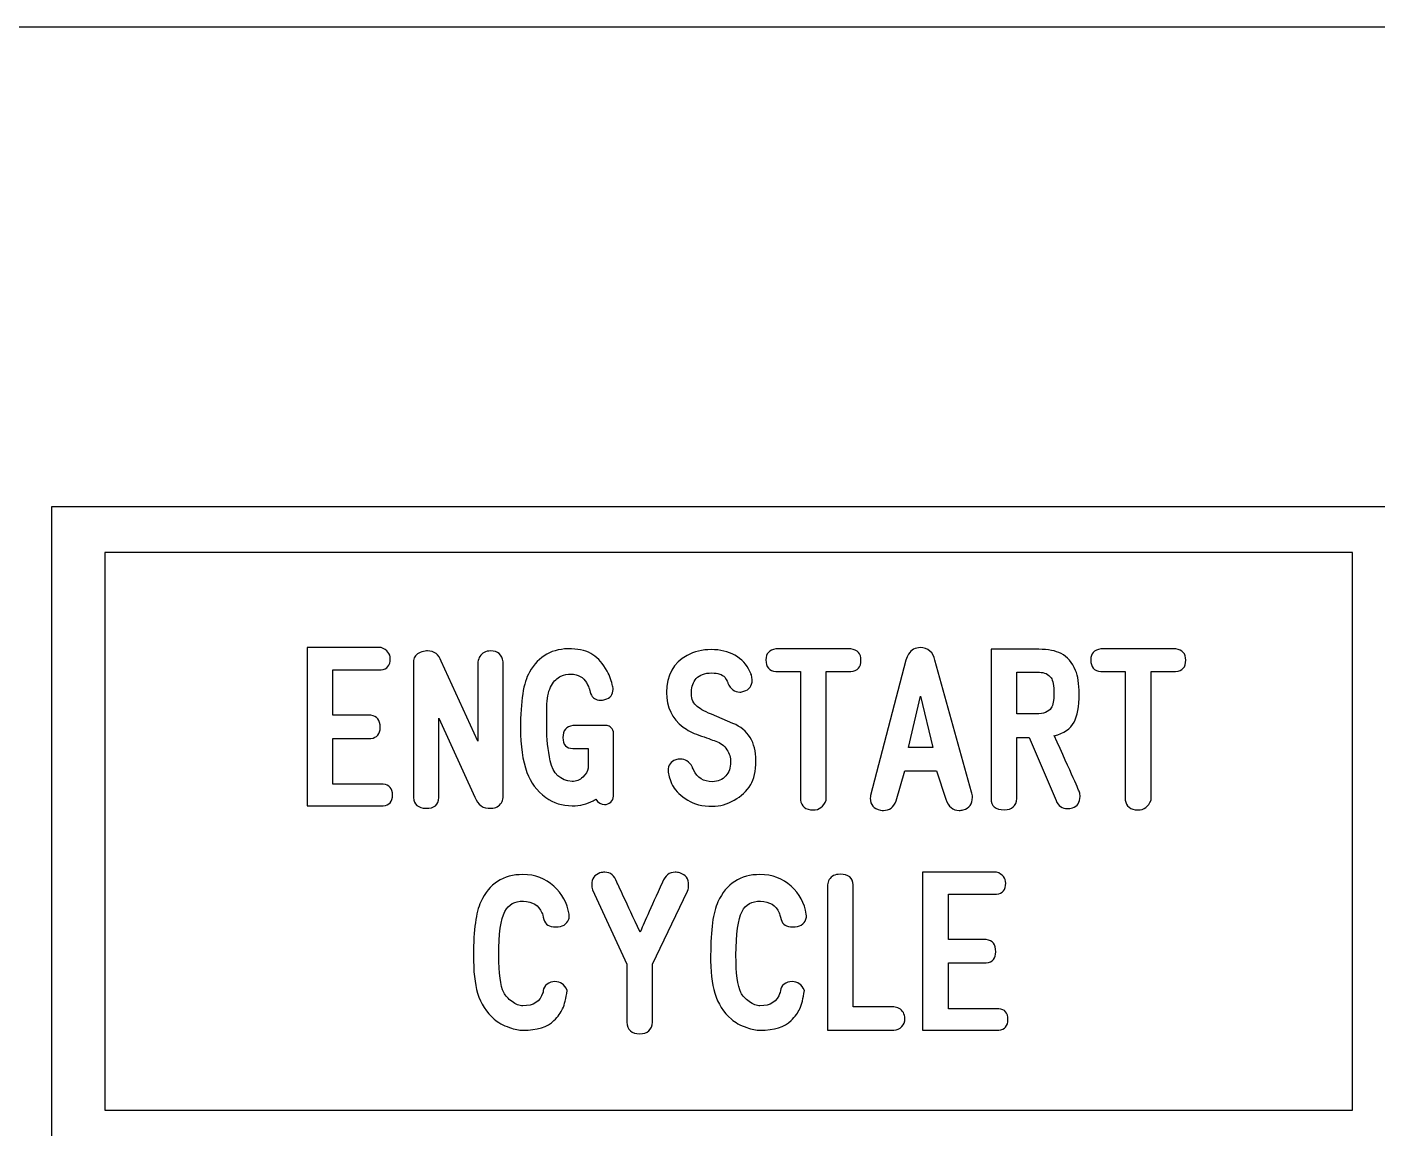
# Model space of a CAD drawing. Extents: x -224 to 225, y -79 to 79.
# Drawn here: x 101.46 to 127.49, y 57.14 to 78.38 of the extents above; entities that cross this region are included whole.
import ezdxf

# ---------------------------------------------------------------- set-up
doc = ezdxf.new("R2010")
doc.units = 0
doc.header["$MEASUREMENT"] = 0
doc.layers.add('PLAN_1', color=7, linetype='CONTINUOUS')

msp = doc.modelspace()

# ---------------------------------------------------------------- linework, layer by layer
at = {"layer": 'PLAN_1', "color": 250}
for points, knots in [([(223.9759, 78.3773), (223.9759, 78.3773), (80.9759, 78.3773), (80.9759, 78.3773), (80.9759, 78.3773), (80.4251, 78.3773), (79.9759, 77.9273), (79.9759, 77.3758), (79.9759, 77.3758), (79.9759, 77.3758), (79.9758, 71.3342), (79.9758, 71.3342), (79.9758, 71.3342), (79.9758, 70.7827), (80.4251, 70.3325), (80.9759, 70.3325), (80.9759, 70.3325), (80.9759, 70.3325), (84.7471, 70.3329), (84.7471, 70.3329), (84.7471, 70.3329), (84.7471, 70.3329), (84.7471, 70.3312), (84.7471, 70.3312), (84.7471, 70.3312), (84.7774, 70.3321), (84.8074, 70.3317), (84.8374, 70.3317), (84.8374, 70.3317), (88.2125, 70.3329), (90.9501, 67.5933), (90.9501, 64.2164), (90.9501, 64.2164), (90.9499, 60.8399), (88.2127, 58.101), (84.8374, 58.101), (84.8374, 58.101), (84.8072, 58.1014), (84.7774, 58.1018), (84.7474, 58.1024), (84.7474, 58.1024), (84.7474, 58.1024), (84.7471, 58.1014), (84.7471, 58.1014), (84.7471, 58.1014), (84.7471, 58.1014), (80.9759, 58.1014), (80.9759, 58.1014), (80.9759, 58.1014), (80.4251, 58.1014), (79.9759, 57.6514), (79.9759, 57.0999), (79.9759, 57.0999), (79.9759, 57.0999), (79.9758, -57.5), (79.9758, -57.5), (79.9758, -57.5), (79.9758, -58.0516), (80.4251, -58.5014), (80.9759, -58.5014), (80.9759, -58.5014), (80.9759, -58.5014), (84.7471, -58.5013), (84.7471, -58.5013), (84.7471, -58.5013), (84.7471, -58.5013), (84.7471, -58.502), (84.7471, -58.502), (84.7471, -58.502), (84.7774, -58.5013), (84.8074, -58.5014), (84.8374, -58.5014), (84.8374, -58.5014), (88.2125, -58.5013), (90.9501, -61.2399), (90.9501, -64.6167), (90.9501, -64.6167), (90.9499, -67.9901), (88.2177, -70.7272), (84.8467, -70.7321), (84.8467, -70.7321), (84.8397, -70.7321), (84.8338, -70.732), (84.8269, -70.7319), (84.8269, -70.7319), (84.8002, -70.7315), (84.7739, -70.7314), (84.7474, -70.7309), (84.7474, -70.7309), (84.7474, -70.7309), (84.7471, -70.7314), (84.7471, -70.7314), (84.7471, -70.7314), (84.7471, -70.7314), (80.9759, -70.7314), (80.9759, -70.7314), (80.9759, -70.7314), (80.4251, -70.7314), (79.9759, -71.181), (79.9759, -71.7325), (79.9759, -71.7325), (79.9759, -71.7325), (79.9758, -77.6209), (79.9758, -77.6209), (79.9758, -77.6209), (79.9758, -77.9033), (80.0791, -78.1466), (80.2822, -78.3424), (80.2822, -78.3424), (80.4854, -78.5379), (80.7318, -78.6325), (81.0136, -78.6218), (81.0136, -78.6218), (81.0136, -78.6218), (224.0136, -78.5346), (224.0136, -78.5346), (224.0136, -78.5346), (224.5508, -78.5142), (224.9758, -78.0725), (224.9758, -77.5342), (224.9758, -77.5342), (224.9758, -77.5342), (224.9758, -71.7378), (224.9758, -71.7378), (224.9758, -71.7378), (224.9758, -71.1866), (224.5266, -70.7368), (223.9758, -70.7368), (223.9758, -70.7368), (223.9758, -70.7368), (220.4778, -70.7365), (220.4778, -70.7365), (220.4778, -70.7365), (220.4778, -70.7365), (220.4778, -70.735), (220.4778, -70.735), (220.4778, -70.735), (220.4481, -70.7357), (220.4179, -70.7368), (220.3879, -70.7368), (220.3879, -70.7368), (217.0127, -70.7365), (214.2753, -67.9983), (214.2753, -64.6215), (214.2753, -64.6215), (214.2753, -61.2481), (217.0057, -58.5128), (220.3752, -58.506), (220.3752, -58.506), (220.381, -58.5058), (220.3857, -58.506), (220.3914, -58.5058), (220.3914, -58.5058), (220.4203, -58.5054), (220.4492, -58.5066), (220.4779, -58.5072), (220.4779, -58.5072), (220.4779, -58.5072), (220.4778, -58.505), (220.4778, -58.505), (220.4778, -58.505), (220.4778, -58.505), (223.9759, -58.505), (223.9759, -58.505), (223.9759, -58.505), (224.5267, -58.505), (224.9758, -58.0556), (224.9758, -57.5041), (224.9758, -57.5041), (224.9758, -57.5041), (224.9758, 57.096), (224.9758, 57.096), (224.9758, 57.096), (224.9758, 57.6478), (224.5266, 58.0971), (223.9758, 58.0971), (223.9758, 58.0971), (223.9758, 58.0971), (220.4778, 58.0973), (220.4778, 58.0973), (220.4778, 58.0973), (220.4778, 58.0973), (220.4778, 58.099), (220.4778, 58.099), (220.4778, 58.099), (220.4481, 58.0981), (220.4179, 58.0971), (220.3879, 58.0971), (220.3879, 58.0971), (217.0127, 58.0973), (214.2753, 60.8356), (214.2753, 64.2126), (214.2753, 64.2126), (214.2753, 67.5856), (217.0053, 70.3207), (220.3743, 70.3279), (220.3743, 70.3279), (220.3808, 70.3282), (220.386, 70.3279), (220.3923, 70.328), (220.3923, 70.328), (220.4209, 70.3288), (220.4495, 70.3274), (220.4779, 70.3268), (220.4779, 70.3268), (220.4779, 70.3268), (220.4778, 70.3291), (220.4778, 70.3291), (220.4778, 70.3291), (220.4778, 70.3291), (223.9759, 70.3291), (223.9759, 70.3291), (223.9759, 70.3291), (224.5267, 70.3291), (224.9758, 70.7785), (224.9758, 71.3299), (224.9758, 71.3299), (224.9758, 71.3299), (224.9758, 77.3759), (224.9758, 77.3759), (224.9758, 77.3759), (224.9758, 77.9276), (224.5265, 78.377), (223.9759, 78.3773)], [0, 0, 0, 0, 0.0175439, 0.0175439, 0.0175439, 0.0175439, 0.0350877, 0.0350877, 0.0350877, 0.0350877, 0.0526316, 0.0526316, 0.0526316, 0.0526316, 0.0701754, 0.0701754, 0.0701754, 0.0701754, 0.0877193, 0.0877193, 0.0877193, 0.0877193, 0.1052632, 0.1052632, 0.1052632, 0.1052632, 0.122807, 0.122807, 0.122807, 0.122807, 0.1403509, 0.1403509, 0.1403509, 0.1403509, 0.1578947, 0.1578947, 0.1578947, 0.1578947, 0.1754386, 0.1754386, 0.1754386, 0.1754386, 0.1929825, 0.1929825, 0.1929825, 0.1929825, 0.2105263, 0.2105263, 0.2105263, 0.2105263, 0.2280702, 0.2280702, 0.2280702, 0.2280702, 0.245614, 0.245614, 0.245614, 0.245614, 0.2631579, 0.2631579, 0.2631579, 0.2631579, 0.2807018, 0.2807018, 0.2807018, 0.2807018, 0.2982456, 0.2982456, 0.2982456, 0.2982456, 0.3157895, 0.3157895, 0.3157895, 0.3157895, 0.3333333, 0.3333333, 0.3333333, 0.3333333, 0.3508772, 0.3508772, 0.3508772, 0.3508772, 0.3684211, 0.3684211, 0.3684211, 0.3684211, 0.3859649, 0.3859649, 0.3859649, 0.3859649, 0.4035088, 0.4035088, 0.4035088, 0.4035088, 0.4210526, 0.4210526, 0.4210526, 0.4210526, 0.4385965, 0.4385965, 0.4385965, 0.4385965, 0.4561404, 0.4561404, 0.4561404, 0.4561404, 0.4736842, 0.4736842, 0.4736842, 0.4736842, 0.4912281, 0.4912281, 0.4912281, 0.4912281, 0.5087719, 0.5087719, 0.5087719, 0.5087719, 0.5263158, 0.5263158, 0.5263158, 0.5263158, 0.5438596, 0.5438596, 0.5438596, 0.5438596, 0.5614035, 0.5614035, 0.5614035, 0.5614035, 0.5789474, 0.5789474, 0.5789474, 0.5789474, 0.5964912, 0.5964912, 0.5964912, 0.5964912, 0.6140351, 0.6140351, 0.6140351, 0.6140351, 0.6315789, 0.6315789, 0.6315789, 0.6315789, 0.6491228, 0.6491228, 0.6491228, 0.6491228, 0.6666667, 0.6666667, 0.6666667, 0.6666667, 0.6842105, 0.6842105, 0.6842105, 0.6842105, 0.7017544, 0.7017544, 0.7017544, 0.7017544, 0.7192982, 0.7192982, 0.7192982, 0.7192982, 0.7368421, 0.7368421, 0.7368421, 0.7368421, 0.754386, 0.754386, 0.754386, 0.754386, 0.7719298, 0.7719298, 0.7719298, 0.7719298, 0.7894737, 0.7894737, 0.7894737, 0.7894737, 0.8070175, 0.8070175, 0.8070175, 0.8070175, 0.8245614, 0.8245614, 0.8245614, 0.8245614, 0.8421053, 0.8421053, 0.8421053, 0.8421053, 0.8596491, 0.8596491, 0.8596491, 0.8596491, 0.877193, 0.877193, 0.877193, 0.877193, 0.8947368, 0.8947368, 0.8947368, 0.8947368, 0.9122807, 0.9122807, 0.9122807, 0.9122807, 0.9298246, 0.9298246, 0.9298246, 0.9298246, 0.9473684, 0.9473684, 0.9473684, 0.9473684, 0.9649123, 0.9649123, 0.9649123, 0.9649123, 1, 1, 1, 1]), ([(101.9357, 69.1187), (101.9357, 69.1187), (203.0161, 69.1187), (203.0161, 69.1187), (203.0161, 69.1187), (203.0161, 69.1187), (203.0161, -69.3472), (203.0161, -69.3472), (203.0161, -69.3472), (203.0161, -69.3472), (101.9357, -69.3472), (101.9357, -69.3472), (101.9357, -69.3472), (101.9357, -69.3472), (101.9357, 69.1187), (101.9357, 69.1187)], [0, 0, 0, 0, 0.2, 0.2, 0.2, 0.2, 0.4, 0.4, 0.4, 0.4, 0.6, 0.6, 0.6, 0.6, 1, 1, 1, 1]), ([(102.9594, 68.2396), (102.9594, 68.2396), (127.0183, 68.2396), (127.0183, 68.2396), (127.0183, 68.2396), (127.0183, 68.2396), (127.0183, 57.4852), (127.0183, 57.4852), (127.0183, 57.4852), (127.0183, 57.4852), (102.9594, 57.4852), (102.9594, 57.4852), (102.9594, 57.4852), (102.9594, 57.4852), (102.9594, 68.2396), (102.9594, 68.2396)], [0, 0, 0, 0, 0.2, 0.2, 0.2, 0.2, 0.4, 0.4, 0.4, 0.4, 0.6, 0.6, 0.6, 0.6, 1, 1, 1, 1])]:
    msp.add_open_spline(points, degree=3, knots=knots, dxfattribs=at)
at = {"layer": 'PLAN_1', "color": 7}
for points, knots in [([(106.8606, 63.3532), (106.8606, 63.3532), (106.8606, 66.4057), (106.8606, 66.4057), (106.8606, 66.4057), (106.8606, 66.4057), (108.2871, 66.4057), (108.2871, 66.4057), (108.2871, 66.4057), (108.4054, 66.3614), (108.4638, 66.2887), (108.4638, 66.1895), (108.4638, 66.1895), (108.4638, 66.0631), (108.4053, 65.9918), (108.2871, 65.9772), (108.2871, 65.9772), (108.2871, 65.9772), (107.3577, 65.9774), (107.3577, 65.9774), (107.3577, 65.9774), (107.3577, 65.9774), (107.3577, 65.1021), (107.3577, 65.1021), (107.3577, 65.1021), (107.3577, 65.1021), (108.0901, 65.1021), (108.0901, 65.1021), (108.0901, 65.1021), (108.2102, 65.0848), (108.2706, 65.0065), (108.2706, 64.8672), (108.2706, 64.8672), (108.2706, 64.7394), (108.2102, 64.6682), (108.09, 64.6549), (108.09, 64.6549), (108.09, 64.6549), (107.3577, 64.6552), (107.3577, 64.6552), (107.3577, 64.6552), (107.3577, 64.6552), (107.3577, 63.7701), (107.3577, 63.7701), (107.3577, 63.7701), (107.3577, 63.7701), (108.3298, 63.7701), (108.3298, 63.7701), (108.3298, 63.7701), (108.4479, 63.7587), (108.507, 63.69), (108.507, 63.5634), (108.507, 63.5634), (108.5071, 63.436), (108.4479, 63.3658), (108.3303, 63.3531), (108.3303, 63.3531), (108.3303, 63.3531), (106.8606, 63.3532), (106.8606, 63.3532)], [0, 0, 0, 0, 0.0625, 0.0625, 0.0625, 0.0625, 0.125, 0.125, 0.125, 0.125, 0.1875, 0.1875, 0.1875, 0.1875, 0.25, 0.25, 0.25, 0.25, 0.3125, 0.3125, 0.3125, 0.3125, 0.375, 0.375, 0.375, 0.375, 0.4375, 0.4375, 0.4375, 0.4375, 0.5, 0.5, 0.5, 0.5, 0.5625, 0.5625, 0.5625, 0.5625, 0.625, 0.625, 0.625, 0.625, 0.6875, 0.6875, 0.6875, 0.6875, 0.75, 0.75, 0.75, 0.75, 0.8125, 0.8125, 0.8125, 0.8125, 0.875, 0.875, 0.875, 0.875, 1, 1, 1, 1]), ([(112.3739, 63.4517), (112.2582, 63.3876), (112.124, 63.355), (111.9715, 63.355), (111.9715, 63.355), (111.7795, 63.355), (111.6098, 63.4084), (111.4636, 63.5152), (111.4636, 63.5152), (111.2882, 63.6442), (111.1667, 63.8051), (111.0981, 63.9976), (111.0981, 63.9976), (111.016, 64.2296), (110.9754, 64.5126), (110.9754, 64.8463), (110.9754, 64.8463), (110.9754, 65.3714), (111.0326, 65.7343), (111.147, 65.9339), (111.147, 65.9339), (111.3231, 66.2457), (111.5939, 66.3954), (111.9588, 66.3827), (111.9588, 66.3827), (112.1254, 66.3777), (112.2626, 66.3402), (112.372, 66.2689), (112.372, 66.2689), (112.4749, 66.2022), (112.5665, 66.096), (112.6459, 65.9512), (112.6459, 65.9512), (112.6759, 65.8965), (112.6936, 65.8601), (112.7, 65.8431), (112.7, 65.8431), (112.7147, 65.7935), (112.7299, 65.7433), (112.7445, 65.6937), (112.7445, 65.6937), (112.7546, 65.6637), (112.7597, 65.6333), (112.7597, 65.6008), (112.7597, 65.6008), (112.7598, 65.4992), (112.707, 65.4331), (112.6014, 65.4031), (112.6014, 65.4031), (112.5717, 65.395), (112.5436, 65.3904), (112.5175, 65.3904), (112.5175, 65.3904), (112.4266, 65.3906), (112.3637, 65.4331), (112.3275, 65.5189), (112.3275, 65.5189), (112.3262, 65.5227), (112.3167, 65.5564), (112.2995, 65.6212), (112.2995, 65.6212), (112.2982, 65.6289), (112.2804, 65.6651), (112.2455, 65.7306), (112.2455, 65.7306), (112.1896, 65.8363), (112.0897, 65.8908), (111.9454, 65.8945), (111.9454, 65.8945), (111.8839, 65.8957), (111.8196, 65.8818), (111.7541, 65.8539), (111.7541, 65.8539), (111.6817, 65.8215), (111.6212, 65.7629), (111.5716, 65.6778), (111.5716, 65.6778), (111.5214, 65.5928), (111.4922, 65.473), (111.482, 65.3193), (111.482, 65.3193), (111.4808, 65.2893), (111.4801, 65.1393), (111.4801, 64.8685), (111.4801, 64.8685), (111.4802, 64.6505), (111.503, 64.435), (111.5488, 64.2226), (111.5488, 64.2226), (111.6034, 63.9718), (111.7445, 63.8394), (111.9715, 63.8261), (111.9715, 63.8261), (112.0459, 63.8212), (112.1145, 63.8488), (112.1781, 63.9099), (112.1781, 63.9099), (112.2353, 63.9634), (112.269, 64.0211), (112.2804, 64.0828), (112.2804, 64.0828), (112.2804, 64.0828), (112.2805, 64.4593), (112.2805, 64.4593), (112.2805, 64.4593), (112.2805, 64.4593), (111.9862, 64.4593), (111.9862, 64.4593), (111.9862, 64.4593), (111.8572, 64.4617), (111.7929, 64.5322), (111.7929, 64.6715), (111.7929, 64.6715), (111.7929, 64.8096), (111.8577, 64.8864), (111.9867, 64.9022), (111.9867, 64.9022), (111.9867, 64.9022), (112.6441, 64.9023), (112.6441, 64.9023), (112.6441, 64.9023), (112.6701, 64.901), (112.6968, 64.8876), (112.7241, 64.8616), (112.7241, 64.8616), (112.754, 64.8306), (112.7686, 64.7935), (112.7686, 64.7515), (112.7686, 64.7515), (112.7686, 64.7515), (112.7687, 63.9787), (112.7687, 63.9787), (112.7687, 63.9787), (112.7699, 63.9761), (112.7699, 63.8311), (112.7686, 63.5432), (112.7686, 63.5432), (112.7661, 63.4954), (112.7476, 63.4567), (112.714, 63.4255), (112.714, 63.4255), (112.6796, 63.3945), (112.6402, 63.3792), (112.5957, 63.3792), (112.5957, 63.3792), (112.5284, 63.3792), (112.4718, 63.4134), (112.426, 63.4815), (112.426, 63.4815), (112.421, 63.4779), (112.4037, 63.4682), (112.3739, 63.4517)], [0, 0, 0, 0, 0.025641, 0.025641, 0.025641, 0.025641, 0.0512821, 0.0512821, 0.0512821, 0.0512821, 0.0769231, 0.0769231, 0.0769231, 0.0769231, 0.1025641, 0.1025641, 0.1025641, 0.1025641, 0.1282051, 0.1282051, 0.1282051, 0.1282051, 0.1538462, 0.1538462, 0.1538462, 0.1538462, 0.1794872, 0.1794872, 0.1794872, 0.1794872, 0.2051282, 0.2051282, 0.2051282, 0.2051282, 0.2307692, 0.2307692, 0.2307692, 0.2307692, 0.2564103, 0.2564103, 0.2564103, 0.2564103, 0.2820513, 0.2820513, 0.2820513, 0.2820513, 0.3076923, 0.3076923, 0.3076923, 0.3076923, 0.3333333, 0.3333333, 0.3333333, 0.3333333, 0.3589744, 0.3589744, 0.3589744, 0.3589744, 0.3846154, 0.3846154, 0.3846154, 0.3846154, 0.4102564, 0.4102564, 0.4102564, 0.4102564, 0.4358974, 0.4358974, 0.4358974, 0.4358974, 0.4615385, 0.4615385, 0.4615385, 0.4615385, 0.4871795, 0.4871795, 0.4871795, 0.4871795, 0.5128205, 0.5128205, 0.5128205, 0.5128205, 0.5384615, 0.5384615, 0.5384615, 0.5384615, 0.5641026, 0.5641026, 0.5641026, 0.5641026, 0.5897436, 0.5897436, 0.5897436, 0.5897436, 0.6153846, 0.6153846, 0.6153846, 0.6153846, 0.6410256, 0.6410256, 0.6410256, 0.6410256, 0.6666667, 0.6666667, 0.6666667, 0.6666667, 0.6923077, 0.6923077, 0.6923077, 0.6923077, 0.7179487, 0.7179487, 0.7179487, 0.7179487, 0.7435897, 0.7435897, 0.7435897, 0.7435897, 0.7692308, 0.7692308, 0.7692308, 0.7692308, 0.7948718, 0.7948718, 0.7948718, 0.7948718, 0.8205128, 0.8205128, 0.8205128, 0.8205128, 0.8461538, 0.8461538, 0.8461538, 0.8461538, 0.8717949, 0.8717949, 0.8717949, 0.8717949, 0.8974359, 0.8974359, 0.8974359, 0.8974359, 0.9230769, 0.9230769, 0.9230769, 0.9230769, 0.9487179, 0.9487179, 0.9487179, 0.9487179, 1, 1, 1, 1]), ([(116.8688, 65.9424), (116.8688, 65.9424), (116.8688, 63.4652), (116.8688, 63.4652), (116.8688, 63.4652), (116.8168, 63.3362), (116.7328, 63.2723), (116.6177, 63.2748), (116.6177, 63.2748), (116.4698, 63.28), (116.3876, 63.3429), (116.3717, 63.465), (116.3717, 63.465), (116.3717, 63.465), (116.3718, 65.9424), (116.3718, 65.9424), (116.3718, 65.9424), (116.3718, 65.9424), (115.8989, 65.9424), (115.8989, 65.9424), (115.8989, 65.9424), (115.7711, 65.9556), (115.7068, 66.0324), (115.7068, 66.171), (115.7068, 66.171), (115.707, 66.2925), (115.771, 66.3631), (115.8988, 66.3814), (115.8988, 66.3814), (115.8988, 66.3814), (117.3437, 66.3815), (117.3437, 66.3815), (117.3437, 66.3815), (117.4741, 66.3656), (117.5395, 66.2925), (117.5395, 66.1635), (117.5395, 66.1635), (117.5396, 66.0288), (117.474, 65.955), (117.3437, 65.9423), (117.3437, 65.9423), (117.3437, 65.9423), (116.8688, 65.9424), (116.8688, 65.9424)], [0, 0, 0, 0, 0.0833333, 0.0833333, 0.0833333, 0.0833333, 0.1666667, 0.1666667, 0.1666667, 0.1666667, 0.25, 0.25, 0.25, 0.25, 0.3333333, 0.3333333, 0.3333333, 0.3333333, 0.4166667, 0.4166667, 0.4166667, 0.4166667, 0.5, 0.5, 0.5, 0.5, 0.5833333, 0.5833333, 0.5833333, 0.5833333, 0.6666667, 0.6666667, 0.6666667, 0.6666667, 0.75, 0.75, 0.75, 0.75, 0.8333333, 0.8333333, 0.8333333, 0.8333333, 1, 1, 1, 1]), ([(119.1731, 63.4841), (119.1731, 63.4841), (118.9985, 64.0269), (118.9985, 64.0269), (118.9985, 64.0269), (118.9985, 64.0269), (118.3855, 64.0269), (118.3855, 64.0269), (118.3855, 64.0269), (118.3855, 64.0269), (118.2178, 63.4478), (118.2178, 63.4478), (118.2178, 63.4478), (118.1694, 63.3265), (118.088, 63.2654), (117.9736, 63.2654), (117.9736, 63.2654), (117.9553, 63.2655), (117.9354, 63.2673), (117.9145, 63.2711), (117.9145, 63.2711), (117.7842, 63.2972), (117.7187, 63.3734), (117.7187, 63.4999), (117.7187, 63.4999), (117.7187, 63.5196), (117.7206, 63.5374), (117.7244, 63.5521), (117.7244, 63.5521), (117.7244, 63.5521), (118.4059, 66.1655), (118.4059, 66.1655), (118.4059, 66.1655), (118.4186, 66.211), (118.4357, 66.2506), (118.458, 66.2822), (118.458, 66.2822), (118.5115, 66.3625), (118.5858, 66.4031), (118.6817, 66.4056), (118.6817, 66.4056), (118.7538, 66.4069), (118.8159, 66.3846), (118.8686, 66.3396), (118.8686, 66.3396), (118.9215, 66.2944), (118.9532, 66.2366), (118.9646, 66.1654), (118.9646, 66.1654), (118.9646, 66.1654), (119.6722, 63.6206), (119.6722, 63.6206), (119.6722, 63.6206), (119.6825, 63.5884), (119.6874, 63.5546), (119.6874, 63.5184), (119.6874, 63.5184), (119.6874, 63.3907), (119.6283, 63.3098), (119.51, 63.2767), (119.51, 63.2767), (119.4829, 63.2693), (119.456, 63.2654), (119.4299, 63.2654), (119.4299, 63.2654), (119.3124, 63.2655), (119.2265, 63.3384), (119.1731, 63.4841)], [0, 0, 0, 0, 0.0555556, 0.0555556, 0.0555556, 0.0555556, 0.1111111, 0.1111111, 0.1111111, 0.1111111, 0.1666667, 0.1666667, 0.1666667, 0.1666667, 0.2222222, 0.2222222, 0.2222222, 0.2222222, 0.2777778, 0.2777778, 0.2777778, 0.2777778, 0.3333333, 0.3333333, 0.3333333, 0.3333333, 0.3888889, 0.3888889, 0.3888889, 0.3888889, 0.4444444, 0.4444444, 0.4444444, 0.4444444, 0.5, 0.5, 0.5, 0.5, 0.5555556, 0.5555556, 0.5555556, 0.5555556, 0.6111111, 0.6111111, 0.6111111, 0.6111111, 0.6666667, 0.6666667, 0.6666667, 0.6666667, 0.7222222, 0.7222222, 0.7222222, 0.7222222, 0.7777778, 0.7777778, 0.7777778, 0.7777778, 0.8333333, 0.8333333, 0.8333333, 0.8333333, 0.8888889, 0.8888889, 0.8888889, 0.8888889, 1, 1, 1, 1]), ([(121.2996, 63.4573), (121.2996, 63.4573), (120.7834, 64.6717), (120.7834, 64.6717), (120.7834, 64.6717), (120.7009, 64.6753), (120.6212, 64.6759), (120.5449, 64.6734), (120.5449, 64.6734), (120.5449, 64.6734), (120.5451, 63.4948), (120.5451, 63.4948), (120.5451, 63.4948), (120.5316, 63.3507), (120.4515, 63.2787), (120.3046, 63.2787), (120.3046, 63.2787), (120.1312, 63.2788), (120.0453, 63.3505), (120.0478, 63.4948), (120.0478, 63.4948), (120.0478, 63.4948), (120.0478, 66.3741), (120.0478, 66.3741), (120.0478, 66.3741), (120.0478, 66.3741), (120.9696, 66.3741), (120.9696, 66.3741), (120.9696, 66.3741), (121.1483, 66.3741), (121.2912, 66.3464), (121.398, 66.2919), (121.398, 66.2919), (121.5208, 66.2284), (121.6141, 66.1201), (121.6777, 65.9658), (121.6777, 65.9658), (121.7222, 65.8576), (121.7444, 65.7083), (121.7444, 65.517), (121.7444, 65.517), (121.7444, 65.2692), (121.712, 65.086), (121.6478, 64.9676), (121.6478, 64.9676), (121.5768, 64.8375), (121.4495, 64.7503), (121.2658, 64.707), (121.2658, 64.707), (121.2658, 64.707), (121.264, 64.7128), (121.264, 64.7128), (121.264, 64.7128), (121.592, 63.9865), (121.7546, 63.6213), (121.7521, 63.6176), (121.7521, 63.6176), (121.7591, 63.5904), (121.7629, 63.5622), (121.7629, 63.5335), (121.7629, 63.5335), (121.7629, 63.4205), (121.7146, 63.3486), (121.6179, 63.3175), (121.6179, 63.3175), (121.5831, 63.3068), (121.5506, 63.3009), (121.5194, 63.3009), (121.5194, 63.3009), (121.4178, 63.3011), (121.3446, 63.3531), (121.2996, 63.4573)], [0, 0, 0, 0, 0.0526316, 0.0526316, 0.0526316, 0.0526316, 0.1052632, 0.1052632, 0.1052632, 0.1052632, 0.1578947, 0.1578947, 0.1578947, 0.1578947, 0.2105263, 0.2105263, 0.2105263, 0.2105263, 0.2631579, 0.2631579, 0.2631579, 0.2631579, 0.3157895, 0.3157895, 0.3157895, 0.3157895, 0.3684211, 0.3684211, 0.3684211, 0.3684211, 0.4210526, 0.4210526, 0.4210526, 0.4210526, 0.4736842, 0.4736842, 0.4736842, 0.4736842, 0.5263158, 0.5263158, 0.5263158, 0.5263158, 0.5789474, 0.5789474, 0.5789474, 0.5789474, 0.6315789, 0.6315789, 0.6315789, 0.6315789, 0.6842105, 0.6842105, 0.6842105, 0.6842105, 0.7368421, 0.7368421, 0.7368421, 0.7368421, 0.7894737, 0.7894737, 0.7894737, 0.7894737, 0.8421053, 0.8421053, 0.8421053, 0.8421053, 0.8947368, 0.8947368, 0.8947368, 0.8947368, 1, 1, 1, 1]), ([(123.1315, 65.9424), (123.1315, 65.9424), (123.1315, 63.4652), (123.1315, 63.4652), (123.1315, 63.4652), (123.0795, 63.3362), (122.9955, 63.2723), (122.8804, 63.2748), (122.8804, 63.2748), (122.7325, 63.28), (122.6503, 63.3429), (122.6344, 63.465), (122.6344, 63.465), (122.6344, 63.465), (122.6344, 65.9424), (122.6344, 65.9424), (122.6344, 65.9424), (122.6344, 65.9424), (122.1616, 65.9424), (122.1616, 65.9424), (122.1616, 65.9424), (122.0338, 65.9556), (121.9695, 66.0324), (121.9695, 66.171), (121.9695, 66.171), (121.9697, 66.2925), (122.0337, 66.3631), (122.1615, 66.3814), (122.1615, 66.3814), (122.1615, 66.3814), (123.6066, 66.3815), (123.6066, 66.3815), (123.6066, 66.3815), (123.7368, 66.3656), (123.8022, 66.2925), (123.8022, 66.1635), (123.8022, 66.1635), (123.8022, 66.0288), (123.7367, 65.955), (123.6064, 65.9423), (123.6064, 65.9423), (123.6064, 65.9423), (123.1315, 65.9424), (123.1315, 65.9424)], [0, 0, 0, 0, 0.0833333, 0.0833333, 0.0833333, 0.0833333, 0.1666667, 0.1666667, 0.1666667, 0.1666667, 0.25, 0.25, 0.25, 0.25, 0.3333333, 0.3333333, 0.3333333, 0.3333333, 0.4166667, 0.4166667, 0.4166667, 0.4166667, 0.5, 0.5, 0.5, 0.5, 0.5833333, 0.5833333, 0.5833333, 0.5833333, 0.6666667, 0.6666667, 0.6666667, 0.6666667, 0.75, 0.75, 0.75, 0.75, 0.8333333, 0.8333333, 0.8333333, 0.8333333, 1, 1, 1, 1]), ([(110.0976, 63.5243), (110.0976, 63.5243), (109.3977, 65.042), (109.3977, 65.042), (109.3977, 65.042), (109.3977, 65.042), (109.3977, 63.5134), (109.3977, 63.5134), (109.3977, 63.5134), (109.3938, 63.3722), (109.3131, 63.3029), (109.1554, 63.3067), (109.1554, 63.3067), (109.0029, 63.3105), (108.9208, 63.3792), (108.9094, 63.5138), (108.9094, 63.5138), (108.9094, 63.5138), (108.9094, 66.1348), (108.9094, 66.1348), (108.9094, 66.1348), (108.912, 66.1698), (108.9208, 66.2003), (108.9355, 66.2264), (108.9355, 66.2264), (108.9743, 66.2887), (109.0423, 66.3262), (109.1402, 66.3383), (109.1402, 66.3383), (109.1555, 66.3409), (109.1694, 66.3421), (109.1834, 66.3421), (109.1834, 66.3421), (109.3124, 66.3421), (109.4002, 66.2754), (109.4478, 66.1425), (109.4478, 66.1425), (109.4478, 66.1425), (110.1553, 64.6041), (110.1553, 64.6041), (110.1553, 64.6041), (110.1553, 64.6041), (110.1553, 66.1317), (110.1553, 66.1317), (110.1553, 66.1317), (110.1618, 66.1713), (110.1731, 66.206), (110.1909, 66.2358), (110.1909, 66.2358), (110.2343, 66.3052), (110.3041, 66.3408), (110.4014, 66.3421), (110.4014, 66.3421), (110.5394, 66.3434), (110.6194, 66.2733), (110.6416, 66.1316), (110.6416, 66.1316), (110.6416, 66.1316), (110.6417, 63.5134), (110.6417, 63.5134), (110.6417, 63.5134), (110.6366, 63.4753), (110.6257, 63.4421), (110.6079, 63.4148), (110.6079, 63.4148), (110.5674, 63.3461), (110.5005, 63.3104), (110.409, 63.3067), (110.409, 63.3067), (110.2558, 63.2978), (110.1522, 63.3703), (110.0976, 63.5243)], [0, 0, 0, 0, 0.0526316, 0.0526316, 0.0526316, 0.0526316, 0.1052632, 0.1052632, 0.1052632, 0.1052632, 0.1578947, 0.1578947, 0.1578947, 0.1578947, 0.2105263, 0.2105263, 0.2105263, 0.2105263, 0.2631579, 0.2631579, 0.2631579, 0.2631579, 0.3157895, 0.3157895, 0.3157895, 0.3157895, 0.3684211, 0.3684211, 0.3684211, 0.3684211, 0.4210526, 0.4210526, 0.4210526, 0.4210526, 0.4736842, 0.4736842, 0.4736842, 0.4736842, 0.5263158, 0.5263158, 0.5263158, 0.5263158, 0.5789474, 0.5789474, 0.5789474, 0.5789474, 0.6315789, 0.6315789, 0.6315789, 0.6315789, 0.6842105, 0.6842105, 0.6842105, 0.6842105, 0.7368421, 0.7368421, 0.7368421, 0.7368421, 0.7894737, 0.7894737, 0.7894737, 0.7894737, 0.8421053, 0.8421053, 0.8421053, 0.8421053, 0.8947368, 0.8947368, 0.8947368, 0.8947368, 1, 1, 1, 1]), ([(115.4133, 63.7626), (115.3337, 63.6386), (115.2281, 63.5386), (115.0966, 63.463), (115.0966, 63.463), (114.9613, 63.3849), (114.8213, 63.3455), (114.6776, 63.3455), (114.6776, 63.3455), (114.4789, 63.3455), (114.3191, 63.3848), (114.199, 63.463), (114.199, 63.463), (114.0637, 63.5509), (113.9688, 63.6384), (113.9155, 63.7255), (113.9155, 63.7255), (113.9048, 63.7453), (113.8805, 63.8082), (113.843, 63.9138), (113.843, 63.9138), (113.8298, 63.9519), (113.8226, 63.992), (113.8226, 64.0326), (113.8226, 64.0326), (113.8226, 64.1383), (113.871, 64.208), (113.9676, 64.2411), (113.9676, 64.2411), (113.9976, 64.2514), (114.0267, 64.2563), (114.0553, 64.2563), (114.0553, 64.2563), (114.1495, 64.2564), (114.2269, 64.2074), (114.288, 64.1088), (114.288, 64.1088), (114.2882, 64.1008), (114.2962, 64.079), (114.3121, 64.0459), (114.3121, 64.0459), (114.3828, 63.8956), (114.5041, 63.8202), (114.6751, 63.8202), (114.6751, 63.8202), (114.7833, 63.8203), (114.8696, 63.8571), (114.9338, 63.9303), (114.9338, 63.9303), (114.9948, 63.9984), (115.0254, 64.088), (115.0254, 64.1986), (115.0254, 64.1986), (115.0256, 64.2851), (115.0018, 64.3645), (114.9548, 64.437), (114.9548, 64.437), (114.9027, 64.5151), (114.8302, 64.5697), (114.7387, 64.601), (114.7387, 64.601), (114.667, 64.6283), (114.5588, 64.667), (114.4145, 64.7178), (114.4145, 64.7178), (114.2919, 64.7606), (114.1901, 64.8126), (114.1093, 64.8743), (114.1093, 64.8743), (113.897, 65.0358), (113.7909, 65.2576), (113.7909, 65.5391), (113.7909, 65.5391), (113.7911, 65.875), (113.9224, 66.1139), (114.1856, 66.2562), (114.1856, 66.2562), (114.3225, 66.3307), (114.4787, 66.3681), (114.6548, 66.3681), (114.6548, 66.3681), (114.8239, 66.3682), (114.9751, 66.3312), (115.1093, 66.2581), (115.1093, 66.2581), (115.2385, 66.1865), (115.3343, 66.0826), (115.396, 65.9472), (115.396, 65.9472), (115.396, 65.9472), (115.4202, 65.8915), (115.4202, 65.8915), (115.4202, 65.8915), (115.4214, 65.8889), (115.422, 65.8862), (115.422, 65.8837), (115.422, 65.8837), (115.4202, 65.8889), (115.4188, 65.8914), (115.4188, 65.8914), (115.4188, 65.8914), (115.4189, 65.8903), (115.4214, 65.8812), (115.4277, 65.8653), (115.4277, 65.8653), (115.4367, 65.8369), (115.4411, 65.8068), (115.4411, 65.7756), (115.4411, 65.7756), (115.4413, 65.667), (115.3883, 65.5958), (115.2828, 65.5633), (115.2828, 65.5633), (115.2544, 65.5539), (115.2269, 65.5487), (115.2008, 65.5487), (115.2008, 65.5487), (115.1006, 65.549), (115.0247, 65.606), (114.9751, 65.7198), (114.9751, 65.7198), (114.9728, 65.735), (114.9516, 65.7724), (114.9122, 65.8335), (114.9122, 65.8335), (114.8658, 65.8897), (114.7832, 65.9175), (114.6624, 65.9175), (114.6624, 65.9175), (114.5271, 65.9175), (114.4272, 65.8806), (114.3623, 65.8075), (114.3623, 65.8075), (114.307, 65.7433), (114.2759, 65.6593), (114.2695, 65.5564), (114.2695, 65.5564), (114.2634, 65.4446), (114.293, 65.3555), (114.3592, 65.2899), (114.3592, 65.2899), (114.4114, 65.2379), (114.5098, 65.1813), (114.6548, 65.1203), (114.6548, 65.1203), (114.6548, 65.1203), (115.0706, 64.9455), (115.0706, 64.9455), (115.0706, 64.9455), (115.3663, 64.8211), (115.5136, 64.5818), (115.5136, 64.2284), (115.5136, 64.2284), (115.5137, 64.0232), (115.4799, 63.868), (115.4133, 63.7626)], [0, 0, 0, 0, 0.025, 0.025, 0.025, 0.025, 0.05, 0.05, 0.05, 0.05, 0.075, 0.075, 0.075, 0.075, 0.1, 0.1, 0.1, 0.1, 0.125, 0.125, 0.125, 0.125, 0.15, 0.15, 0.15, 0.15, 0.175, 0.175, 0.175, 0.175, 0.2, 0.2, 0.2, 0.2, 0.225, 0.225, 0.225, 0.225, 0.25, 0.25, 0.25, 0.25, 0.275, 0.275, 0.275, 0.275, 0.3, 0.3, 0.3, 0.3, 0.325, 0.325, 0.325, 0.325, 0.35, 0.35, 0.35, 0.35, 0.375, 0.375, 0.375, 0.375, 0.4, 0.4, 0.4, 0.4, 0.425, 0.425, 0.425, 0.425, 0.45, 0.45, 0.45, 0.45, 0.475, 0.475, 0.475, 0.475, 0.5, 0.5, 0.5, 0.5, 0.525, 0.525, 0.525, 0.525, 0.55, 0.55, 0.55, 0.55, 0.575, 0.575, 0.575, 0.575, 0.6, 0.6, 0.6, 0.6, 0.625, 0.625, 0.625, 0.625, 0.65, 0.65, 0.65, 0.65, 0.675, 0.675, 0.675, 0.675, 0.7, 0.7, 0.7, 0.7, 0.725, 0.725, 0.725, 0.725, 0.75, 0.75, 0.75, 0.75, 0.775, 0.775, 0.775, 0.775, 0.8, 0.8, 0.8, 0.8, 0.825, 0.825, 0.825, 0.825, 0.85, 0.85, 0.85, 0.85, 0.875, 0.875, 0.875, 0.875, 0.9, 0.9, 0.9, 0.9, 0.925, 0.925, 0.925, 0.925, 0.95, 0.95, 0.95, 0.95, 1, 1, 1, 1]), ([(121.2041, 65.8248), (121.1495, 65.8951), (121.0744, 65.9308), (120.9791, 65.9308), (120.9791, 65.9308), (120.9791, 65.9308), (120.5451, 65.9308), (120.5451, 65.9308), (120.5451, 65.9308), (120.5451, 65.9308), (120.5451, 65.126), (120.5451, 65.126), (120.5451, 65.126), (120.5451, 65.126), (120.9176, 65.126), (120.9176, 65.126), (120.9176, 65.126), (121.0624, 65.126), (121.159, 65.1647), (121.206, 65.2416), (121.206, 65.2416), (121.241, 65.2976), (121.2581, 65.3891), (121.2581, 65.517), (121.2581, 65.517), (121.2583, 65.6742), (121.2403, 65.7762), (121.2041, 65.8248)], [0, 0, 0, 0, 0.125, 0.125, 0.125, 0.125, 0.25, 0.25, 0.25, 0.25, 0.375, 0.375, 0.375, 0.375, 0.5, 0.5, 0.5, 0.5, 0.625, 0.625, 0.625, 0.625, 0.75, 0.75, 0.75, 0.75, 1, 1, 1, 1]), ([(118.6857, 65.4682), (118.6857, 65.4682), (118.4544, 64.4795), (118.4544, 64.4795), (118.4544, 64.4795), (118.4544, 64.4795), (118.9221, 64.4795), (118.9221, 64.4795), (118.9221, 64.4795), (118.9221, 64.4795), (118.6857, 65.4682), (118.6857, 65.4682)], [0, 0, 0, 0, 0.25, 0.25, 0.25, 0.25, 0.5, 0.5, 0.5, 0.5, 1, 1, 1, 1]), ([(111.6204, 59.213), (111.4957, 59.089), (111.2968, 59.0267), (111.0221, 59.0267), (111.0221, 59.0267), (110.9491, 59.0267), (110.8626, 59.0438), (110.7634, 59.0788), (110.7634, 59.0788), (110.6369, 59.1232), (110.5384, 59.1761), (110.4691, 59.2371), (110.4691, 59.2371), (110.3165, 59.3687), (110.2097, 59.5365), (110.1487, 59.7399), (110.1487, 59.7399), (110.0929, 59.9225), (110.0661, 60.167), (110.0686, 60.4735), (110.0686, 60.4735), (110.07, 60.9619), (110.1163, 61.3037), (110.2085, 61.4995), (110.2085, 61.4995), (110.3726, 61.8524), (110.6426, 62.0283), (111.0202, 62.0283), (111.0202, 62.0283), (111.2573, 62.0284), (111.4569, 61.9546), (111.6184, 61.8065), (111.6184, 61.8065), (111.7806, 61.6553), (111.879, 61.4741), (111.9121, 61.2631), (111.9121, 61.2631), (111.9197, 61.2223), (111.9178, 61.19), (111.907, 61.1664), (111.907, 61.1664), (111.8695, 61.0673), (111.785, 61.0177), (111.6534, 61.0177), (111.6534, 61.0177), (111.5282, 61.0177), (111.4525, 61.0654), (111.4264, 61.1606), (111.4264, 61.1606), (111.4105, 61.2301), (111.3978, 61.2738), (111.3889, 61.2929), (111.3889, 61.2929), (111.3274, 61.4352), (111.2071, 61.509), (111.0298, 61.5141), (111.0298, 61.5141), (110.8632, 61.5192), (110.745, 61.4531), (110.6744, 61.3171), (110.6744, 61.3171), (110.5962, 61.1641), (110.5568, 60.8829), (110.5568, 60.4735), (110.5568, 60.4735), (110.5568, 60.1207), (110.5886, 59.881), (110.6515, 59.7545), (110.6515, 59.7545), (110.6827, 59.6916), (110.7361, 59.6324), (110.8117, 59.5778), (110.8117, 59.5778), (110.8874, 59.5234), (110.9567, 59.4958), (111.0183, 59.4958), (111.0183, 59.4958), (111.225, 59.496), (111.3533, 59.5797), (111.4042, 59.7476), (111.4042, 59.7476), (111.4043, 59.7476), (111.4055, 59.7449), (111.408, 59.7399), (111.408, 59.7399), (111.4093, 59.7439), (111.4118, 59.7603), (111.415, 59.7901), (111.415, 59.7901), (111.4176, 59.8372), (111.4411, 59.8784), (111.4862, 59.9128), (111.4862, 59.9128), (111.5308, 59.9479), (111.5815, 59.9649), (111.6387, 59.9649), (111.6387, 59.9649), (111.7456, 59.965), (111.8244, 59.9084), (111.8752, 59.7939), (111.8752, 59.7939), (111.8542, 59.639), (111.825, 59.5205), (111.7875, 59.4399), (111.7875, 59.4399), (111.7544, 59.3667), (111.6985, 59.2911), (111.6204, 59.213)], [0, 0, 0, 0, 0.0357143, 0.0357143, 0.0357143, 0.0357143, 0.0714286, 0.0714286, 0.0714286, 0.0714286, 0.1071429, 0.1071429, 0.1071429, 0.1071429, 0.1428571, 0.1428571, 0.1428571, 0.1428571, 0.1785714, 0.1785714, 0.1785714, 0.1785714, 0.2142857, 0.2142857, 0.2142857, 0.2142857, 0.25, 0.25, 0.25, 0.25, 0.2857143, 0.2857143, 0.2857143, 0.2857143, 0.3214286, 0.3214286, 0.3214286, 0.3214286, 0.3571429, 0.3571429, 0.3571429, 0.3571429, 0.3928571, 0.3928571, 0.3928571, 0.3928571, 0.4285714, 0.4285714, 0.4285714, 0.4285714, 0.4642857, 0.4642857, 0.4642857, 0.4642857, 0.5, 0.5, 0.5, 0.5, 0.5357143, 0.5357143, 0.5357143, 0.5357143, 0.5714286, 0.5714286, 0.5714286, 0.5714286, 0.6071429, 0.6071429, 0.6071429, 0.6071429, 0.6428571, 0.6428571, 0.6428571, 0.6428571, 0.6785714, 0.6785714, 0.6785714, 0.6785714, 0.7142857, 0.7142857, 0.7142857, 0.7142857, 0.75, 0.75, 0.75, 0.75, 0.7857143, 0.7857143, 0.7857143, 0.7857143, 0.8214286, 0.8214286, 0.8214286, 0.8214286, 0.8571429, 0.8571429, 0.8571429, 0.8571429, 0.8928571, 0.8928571, 0.8928571, 0.8928571, 0.9285714, 0.9285714, 0.9285714, 0.9285714, 1, 1, 1, 1]), ([(113.5204, 60.3006), (113.5204, 60.3006), (113.5204, 59.1845), (113.5204, 59.1845), (113.5204, 59.1845), (113.5077, 59.0333), (113.4263, 58.9573), (113.2743, 58.9573), (113.2743, 58.9573), (113.1168, 58.9587), (113.0334, 59.0342), (113.0232, 59.1843), (113.0232, 59.1843), (113.0232, 59.1843), (113.0233, 60.3006), (113.0233, 60.3006), (113.0233, 60.3006), (113.0233, 60.3006), (112.3654, 61.7309), (112.3654, 61.7309), (112.3654, 61.7309), (112.3546, 61.7652), (112.3488, 61.8008), (112.3488, 61.8371), (112.3488, 61.8371), (112.3488, 61.9516), (112.4015, 62.0252), (112.5071, 62.0589), (112.5071, 62.0589), (112.5389, 62.0686), (112.5694, 62.0736), (112.598, 62.0736), (112.598, 62.0736), (112.7088, 62.0737), (112.7874, 62.0093), (112.8344, 61.8815), (112.8344, 61.8815), (112.8658, 61.8118), (113.0143, 61.4919), (113.2807, 60.9204), (113.2807, 60.9204), (113.3367, 61.0463), (113.4803, 61.366), (113.7123, 61.8815), (113.7123, 61.8815), (113.7633, 62.0094), (113.8445, 62.0736), (113.9564, 62.0736), (113.9564, 62.0736), (113.9851, 62.0737), (114.0155, 62.0684), (114.0473, 62.0589), (114.0473, 62.0589), (114.1606, 62.0241), (114.217, 61.9477), (114.217, 61.8293), (114.217, 61.8293), (114.2171, 61.7889), (114.21, 61.7487), (114.1961, 61.7098), (114.1961, 61.7098), (114.1961, 61.7098), (113.5204, 60.3006), (113.5204, 60.3006)], [0, 0, 0, 0, 0.0588235, 0.0588235, 0.0588235, 0.0588235, 0.1176471, 0.1176471, 0.1176471, 0.1176471, 0.1764706, 0.1764706, 0.1764706, 0.1764706, 0.2352941, 0.2352941, 0.2352941, 0.2352941, 0.2941176, 0.2941176, 0.2941176, 0.2941176, 0.3529412, 0.3529412, 0.3529412, 0.3529412, 0.4117647, 0.4117647, 0.4117647, 0.4117647, 0.4705882, 0.4705882, 0.4705882, 0.4705882, 0.5294118, 0.5294118, 0.5294118, 0.5294118, 0.5882353, 0.5882353, 0.5882353, 0.5882353, 0.6470588, 0.6470588, 0.6470588, 0.6470588, 0.7058824, 0.7058824, 0.7058824, 0.7058824, 0.7647059, 0.7647059, 0.7647059, 0.7647059, 0.8235294, 0.8235294, 0.8235294, 0.8235294, 0.8823529, 0.8823529, 0.8823529, 0.8823529, 1, 1, 1, 1]), ([(116.1928, 59.213), (116.0681, 59.089), (115.8692, 59.0267), (115.5945, 59.0267), (115.5945, 59.0267), (115.5214, 59.0267), (115.435, 59.0438), (115.3358, 59.0788), (115.3358, 59.0788), (115.2093, 59.1232), (115.1108, 59.1761), (115.0415, 59.2371), (115.0415, 59.2371), (114.889, 59.3687), (114.7821, 59.5365), (114.7211, 59.7399), (114.7211, 59.7399), (114.6654, 59.9225), (114.6385, 60.167), (114.641, 60.4735), (114.641, 60.4735), (114.6424, 60.9619), (114.6887, 61.3037), (114.7809, 61.4995), (114.7809, 61.4995), (114.945, 61.8524), (115.215, 62.0283), (115.5926, 62.0283), (115.5926, 62.0283), (115.8298, 62.0284), (116.0293, 61.9546), (116.1908, 61.8065), (116.1908, 61.8065), (116.3531, 61.6553), (116.4514, 61.4741), (116.4845, 61.2631), (116.4845, 61.2631), (116.4922, 61.2223), (116.4902, 61.19), (116.4794, 61.1664), (116.4794, 61.1664), (116.442, 61.0673), (116.3574, 61.0177), (116.2258, 61.0177), (116.2258, 61.0177), (116.1005, 61.0177), (116.0249, 61.0654), (115.9988, 61.1606), (115.9988, 61.1606), (115.983, 61.2301), (115.9702, 61.2738), (115.9613, 61.2929), (115.9613, 61.2929), (115.8999, 61.4352), (115.7795, 61.509), (115.6022, 61.5141), (115.6022, 61.5141), (115.4357, 61.5192), (115.3174, 61.4531), (115.2468, 61.3171), (115.2468, 61.3171), (115.1686, 61.1641), (115.1292, 60.8829), (115.1292, 60.4735), (115.1292, 60.4735), (115.1293, 60.1207), (115.161, 59.881), (115.2239, 59.7545), (115.2239, 59.7545), (115.2551, 59.6916), (115.3085, 59.6324), (115.3841, 59.5778), (115.3841, 59.5778), (115.4599, 59.5234), (115.5291, 59.4958), (115.5907, 59.4958), (115.5907, 59.4958), (115.7975, 59.496), (115.9257, 59.5797), (115.9766, 59.7476), (115.9766, 59.7476), (115.9767, 59.7476), (115.9779, 59.7449), (115.9804, 59.7399), (115.9804, 59.7399), (115.9818, 59.7439), (115.9842, 59.7603), (115.9874, 59.7901), (115.9874, 59.7901), (115.99, 59.8372), (116.0135, 59.8784), (116.0586, 59.9128), (116.0586, 59.9128), (116.1033, 59.9479), (116.1539, 59.9649), (116.2111, 59.9649), (116.2111, 59.9649), (116.318, 59.965), (116.3968, 59.9084), (116.4476, 59.7939), (116.4476, 59.7939), (116.4267, 59.639), (116.3974, 59.5205), (116.3599, 59.4399), (116.3599, 59.4399), (116.3269, 59.3667), (116.2709, 59.2911), (116.1928, 59.213)], [0, 0, 0, 0, 0.0357143, 0.0357143, 0.0357143, 0.0357143, 0.0714286, 0.0714286, 0.0714286, 0.0714286, 0.1071429, 0.1071429, 0.1071429, 0.1071429, 0.1428571, 0.1428571, 0.1428571, 0.1428571, 0.1785714, 0.1785714, 0.1785714, 0.1785714, 0.2142857, 0.2142857, 0.2142857, 0.2142857, 0.25, 0.25, 0.25, 0.25, 0.2857143, 0.2857143, 0.2857143, 0.2857143, 0.3214286, 0.3214286, 0.3214286, 0.3214286, 0.3571429, 0.3571429, 0.3571429, 0.3571429, 0.3928571, 0.3928571, 0.3928571, 0.3928571, 0.4285714, 0.4285714, 0.4285714, 0.4285714, 0.4642857, 0.4642857, 0.4642857, 0.4642857, 0.5, 0.5, 0.5, 0.5, 0.5357143, 0.5357143, 0.5357143, 0.5357143, 0.5714286, 0.5714286, 0.5714286, 0.5714286, 0.6071429, 0.6071429, 0.6071429, 0.6071429, 0.6428571, 0.6428571, 0.6428571, 0.6428571, 0.6785714, 0.6785714, 0.6785714, 0.6785714, 0.7142857, 0.7142857, 0.7142857, 0.7142857, 0.75, 0.75, 0.75, 0.75, 0.7857143, 0.7857143, 0.7857143, 0.7857143, 0.8214286, 0.8214286, 0.8214286, 0.8214286, 0.8571429, 0.8571429, 0.8571429, 0.8571429, 0.8928571, 0.8928571, 0.8928571, 0.8928571, 0.9285714, 0.9285714, 0.9285714, 0.9285714, 1, 1, 1, 1]), ([(116.8946, 59.0249), (116.8946, 59.0249), (116.8946, 61.8293), (116.8946, 61.8293), (116.8946, 61.8293), (116.8998, 61.8688), (116.9104, 61.9031), (116.9282, 61.9317), (116.9282, 61.9317), (116.9689, 61.9999), (117.0388, 62.0341), (117.1367, 62.0341), (117.1367, 62.0341), (117.2994, 62.0354), (117.3839, 61.9673), (117.3916, 61.8293), (117.3916, 61.8293), (117.3916, 61.8293), (117.3917, 59.4775), (117.3917, 59.4775), (117.3917, 59.4775), (117.3917, 59.4775), (118.1704, 59.4775), (118.1704, 59.4775), (118.1704, 59.4775), (118.2111, 59.4724), (118.2466, 59.4622), (118.2764, 59.4455), (118.2764, 59.4455), (118.347, 59.4062), (118.3832, 59.3401), (118.3845, 59.2486), (118.3845, 59.2486), (118.3873, 59.1864), (118.3673, 59.1347), (118.3254, 59.0946), (118.3254, 59.0946), (118.2843, 59.0541), (118.2326, 59.0311), (118.1703, 59.0248), (118.1703, 59.0248), (118.1703, 59.0248), (116.8946, 59.0249), (116.8946, 59.0249)], [0, 0, 0, 0, 0.0833333, 0.0833333, 0.0833333, 0.0833333, 0.1666667, 0.1666667, 0.1666667, 0.1666667, 0.25, 0.25, 0.25, 0.25, 0.3333333, 0.3333333, 0.3333333, 0.3333333, 0.4166667, 0.4166667, 0.4166667, 0.4166667, 0.5, 0.5, 0.5, 0.5, 0.5833333, 0.5833333, 0.5833333, 0.5833333, 0.6666667, 0.6666667, 0.6666667, 0.6666667, 0.75, 0.75, 0.75, 0.75, 0.8333333, 0.8333333, 0.8333333, 0.8333333, 1, 1, 1, 1]), ([(118.7266, 59.0249), (118.7266, 59.0249), (118.7266, 62.0774), (118.7266, 62.0774), (118.7266, 62.0774), (118.7266, 62.0774), (120.1532, 62.0774), (120.1532, 62.0774), (120.1532, 62.0774), (120.2712, 62.033), (120.3297, 61.9604), (120.3297, 61.8612), (120.3297, 61.8612), (120.3298, 61.7348), (120.2712, 61.6635), (120.153, 61.6489), (120.153, 61.6489), (120.153, 61.6489), (119.2237, 61.6491), (119.2237, 61.6491), (119.2237, 61.6491), (119.2237, 61.6491), (119.2237, 60.7738), (119.2237, 60.7738), (119.2237, 60.7738), (119.2237, 60.7738), (119.9559, 60.7738), (119.9559, 60.7738), (119.9559, 60.7738), (120.0762, 60.7565), (120.1365, 60.6781), (120.1365, 60.5389), (120.1365, 60.5389), (120.1365, 60.4112), (120.0761, 60.3399), (119.9559, 60.3266), (119.9559, 60.3266), (119.9559, 60.3266), (119.2237, 60.3269), (119.2237, 60.3269), (119.2237, 60.3269), (119.2237, 60.3269), (119.2237, 59.4417), (119.2237, 59.4417), (119.2237, 59.4417), (119.2237, 59.4417), (120.1956, 59.4417), (120.1956, 59.4417), (120.1956, 59.4417), (120.3139, 59.4304), (120.3729, 59.3617), (120.3729, 59.2351), (120.3729, 59.2351), (120.373, 59.1077), (120.3138, 59.0375), (120.1962, 59.0248), (120.1962, 59.0248), (120.1962, 59.0248), (118.7266, 59.0249), (118.7266, 59.0249)], [0, 0, 0, 0, 0.0625, 0.0625, 0.0625, 0.0625, 0.125, 0.125, 0.125, 0.125, 0.1875, 0.1875, 0.1875, 0.1875, 0.25, 0.25, 0.25, 0.25, 0.3125, 0.3125, 0.3125, 0.3125, 0.375, 0.375, 0.375, 0.375, 0.4375, 0.4375, 0.4375, 0.4375, 0.5, 0.5, 0.5, 0.5, 0.5625, 0.5625, 0.5625, 0.5625, 0.625, 0.625, 0.625, 0.625, 0.6875, 0.6875, 0.6875, 0.6875, 0.75, 0.75, 0.75, 0.75, 0.8125, 0.8125, 0.8125, 0.8125, 0.875, 0.875, 0.875, 0.875, 1, 1, 1, 1])]:
    msp.add_open_spline(points, degree=3, knots=knots, dxfattribs=at)

doc.saveas('drawing.dxf')
